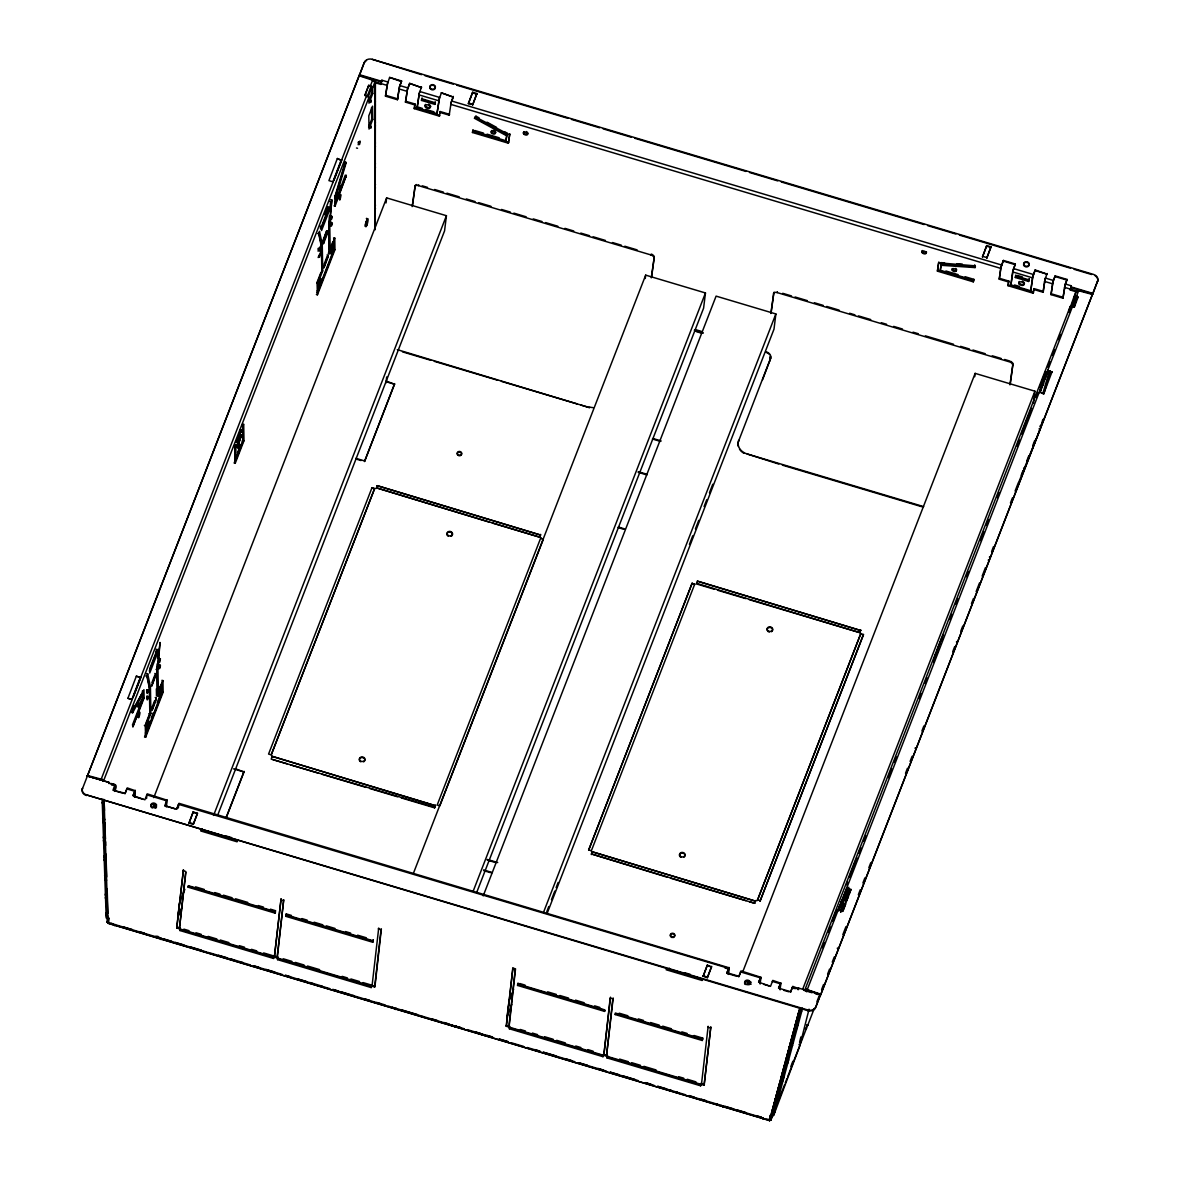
<?xml version="1.0" encoding="UTF-8"?>
<svg xmlns="http://www.w3.org/2000/svg" width="1180" height="1180" viewBox="0 0 1180 1180"><rect width="100%" height="100%" fill="white"/><g stroke="black" fill="none" stroke-linecap="round" stroke-linejoin="round"><path stroke-width="1.5" d="M422.116 1016.983L422.706 1016.437M109.342 782.974C111.215 785.939 119.623 781.278 114.593 791.396M134.549 797.356L135.243 790.29L133.016 795.615L134.933 791.352L134.402 796.574M166.336 806.973L167.103 799.878L164.758 805.704L174.994 808.772M728.355 974.429L729.107 967.467L726.747 973.294L736.999 976.362M740.716 972.231L738.71 976.863L740.996 970.919L760.894 977.276L760.141 984.046M760.894 977.276L758.622 982.173L760.525 977.91L759.994 983.235M780.128 989.858L780.806 982.793L778.579 988.132L780.496 983.869L779.965 989.076M485.216 1035.804L485.806 1035.258M716.717 1104.082L721.688 1105.336M386.671 376.936L386.022 382.822L386.656 381.228L394.548 384.238L364.517 461.572L394.622 383.603M455.672 1026.246L460.657 1027.47M770.348 1115.1L769.832 1119.864L770.865 1120.233L772.753 1115.174M161.881 680.329L162.943 680.595L158.356 692.409L157.294 692.144L157.176 663.868M157.619 658.44L158.356 649.413M148.665 724.726L145.361 733.237L146.423 733.503L162.28 692.69L161.203 692.424L161.07 684.135L162.132 684.4L157.545 696.215L157.102 669.679L160.023 642.451L157.943 667.733L158.356 692.409M329.441 215.94L328.704 224.967L329.766 225.232L330.179 249.894L329.117 249.629L328.733 226.722M329.884 210.527L330.621 201.485M330.769 199.686L331.846 199.951L328.925 227.18L329.368 253.7L328.306 253.435L332.893 241.62L333.955 241.885L334.102 250.175L318.246 290.988L317.184 290.737M329.766 225.232L331.846 199.951M114.431 790.615L114.991 785.467L111.672 785.054M105.758 880.073L107.203 922.317L108.28 922.613L108.796 917.819L108.339 923.202M135.287 790.718L127.234 787.901L124.947 793.845L126.85 789.037M146.541 798.55L146.91 795.158M164.758 805.704L176.705 809.274L178.681 804.406L178.342 807.961M166.188 806.161L166.439 801.382M176.734 928.011L183.431 869.822L176.734 928.011L179.39 928.793L185.88 872.404M179.39 928.793L185.747 871.489L183.092 870.692M273.539 958.455L274.04 956.036L273.539 958.455L179.891 930.519L180.393 928.114M188.122 887.198L188.299 885.664L275.309 911.609L275.132 913.143L188.122 887.198L188.461 886.313L275.471 912.258L275.132 913.143M201.205 831.104L201.706 828.699L201.205 831.104L237.077 841.797L237.416 840.927L201.544 830.233M274.365 957.113L281.061 898.939L274.365 957.113L277.034 957.909L277.359 957.039L283.716 899.735L277.034 957.909M277.521 959.635L278.023 957.231L277.521 959.635L371.184 987.572L371.685 985.153L363.012 982.571M372.777 942.26L373.278 939.855L372.777 942.26L285.767 916.314L286.268 913.91L291.49 915.459M285.767 916.314L286.268 913.91M371.184 987.572L371.685 985.153M372.01 986.229L378.706 928.055L378.367 928.926L381.022 929.722L374.665 987.026L372.01 986.229L372.349 985.359L375.004 986.156L374.665 987.026M375.004 986.156L381.361 928.837L381.022 929.722M512.872 968.057L506.515 1025.361L509.17 1026.158L508.831 1027.043L506.176 1026.246L512.872 968.057L515.527 968.854L509.377 1024.373M508.831 1027.043L515.188 969.739L512.533 968.942M602.98 1056.69L603.496 1054.286L602.98 1056.69L509.332 1028.768L509.834 1026.364M517.563 985.433L517.74 983.913L604.75 1009.859L604.573 1011.393L517.563 985.433L518.079 983.029M603.821 1055.362L610.178 998.059L612.833 998.855L606.476 1056.159L603.821 1055.362L610.517 997.174M606.476 1056.159L612.966 999.755M606.963 1057.885L607.479 1055.466L606.963 1057.885L700.625 1085.807L701.126 1083.402L700.625 1085.807M615.208 1014.549L615.37 1013.03L702.38 1038.975L702.218 1040.495L615.208 1014.549L615.547 1013.679L702.557 1039.624L702.218 1040.495M702.012 980.447L702.351 979.577L666.479 968.883L666.154 969.754L702.012 980.447L702.189 978.928L670.727 969.547M702.557 1039.624L702.72 1038.09L694.017 1035.494M704.106 1085.275L710.803 1027.087L704.106 1085.275L701.451 1084.479L708.148 1026.29M728.207 973.648L728.724 968.426L726.747 973.294M797.297 988.132L792.768 986.362L790.467 992.306L792.385 987.498M798.698 989.356C799.494 986.79 794.14 990.256 792.237 987.336M132.632 712.75L143.149 693.516L142.087 693.25L131.57 712.484L132.632 712.75L132.898 710.449L143.945 689.71L144.093 698L132.824 726.998L143.222 698.486L142.913 691.111M237.844 446.807L237.858 448.135L238.685 446.645M239.024 445.155L238.994 443.827M317.966 284.041L318.069 283.038M329.943 218.684L329.972 220.011L330.562 219.185M332.126 248.316L331.123 252.682M455.672 1025.995L455.362 1027.308L455.996 1025.7M772.354 1115.69L772.015 1116.575L770.009 1115.97L769.522 1121L769.891 1119.923M86.479 795.541A6.284 5.133 7 0 1 82.379 788.933L82.453 788.299A6.284 5.133 7 0 0 86.553 794.907L807.798 1010.655A6.284 5.133 7 0 0 815.66 1007.602L820.528 994.607L798.609 988.073L798.211 989.12M374.06 79.989L359.325 75.181L87.335 776.101L102.365 780.157L101.215 779.154L366.685 95.477L364.989 94.96L368.735 85.299L370.446 85.801A2.508 1.416 21.2 0 1 372.659 87.836L372.762 93.53L369.001 103.206L368.912 97.498A2.508 1.416 21.2 0 0 366.685 95.477M103.457 781.145L101.215 779.154A2.508 1.387 21.1 0 1 103.457 781.145L368.912 97.498M109.165 782.473L87.246 775.938L109.165 782.473L108.766 783.52M127.912 698.309L131.895 699.504L140.317 677.379L136.334 676.199L127.912 698.309L130.567 699.106M136.334 676.199L140.317 677.379M193.255 811.752L189.006 823.124L193.255 811.752L197.429 813.654L193.269 824.392L190.423 823.552M193.269 824.392L197.517 813.02M225.985 818.374L243.994 771.971L235.381 768.74M337.347 158.504L341.256 160.333L337.347 158.504L328.925 180.629L332.908 181.809L341.33 159.698M271.223 754.861L374.65 488.505L371.995 487.709L268.568 754.064L271.223 754.861L374.65 488.505M435.45 805.689L272.137 756.336L435.45 805.689L434.609 807.843L401.229 797.887M82.379 788.933L364.34 62.363A6.284 5.133 7 0 1 372.187 59.31L1093.521 274.409A6.284 5.133 7 0 1 1097.621 281.032L1092.754 294.026L1070.835 287.478L1071.307 285.811L1065.333 284.026L1062.959 298.186L1051.011 294.631L1053.135 281.106M375.063 82.674L380.83 84.4L381.789 80.845L381.391 81.892L359.472 75.358L364.34 62.363M366.611 96.111L364.989 94.96M364.915 95.595L368.735 85.299M372.202 59.31L421.496 74.679M381.391 81.892L381.863 80.211L387.851 81.995L385.476 96.155L397.424 99.725L399.459 86.966M386.022 202.945L386.642 197.886L446.424 215.704L444.565 230.882L217.681 815.159M371.995 487.709L374.576 489.14M488.756 521.988L376.391 487.827L539.717 537.18L492.267 523.035M540.543 535.042L377.231 485.673L540.543 535.042L539.717 537.18M435.199 88.353L435.273 87.718A2.788 2.286 7 0 0 432.013 84.665A2.788 2.286 7 0 0 430.567 88.382A2.788 2.286 7 0 0 435.273 87.718M471.233 104.489L468.386 103.648L472.649 92.261L476.897 93.53L472.649 104.917L476.897 93.53M468.386 103.648L472.649 92.261M434.609 807.843L435.523 805.055M540.706 538.021L543.272 539.452L439.845 805.807L437.19 805.011L540.706 538.021L543.272 539.452M397.276 349.649L589.631 407.661L580.811 405.035M645.268 278.51L645.681 275.132L705.463 292.965L703.605 308.128L476.72 892.404M692.144 583.171L588.628 850.175L692.144 583.171L694.71 584.601L692.055 583.82M666.921 877.109L591.446 853.951L592.272 851.798L755.598 901.166L592.272 851.798M697.38 581.135L860.692 630.504L697.38 581.135L696.466 583.923L714.033 589.174M738.341 446.468A12.906 10.546 7 0 1 738.621 441.01L738.695 440.361A12.906 10.546 7 0 0 747.132 453.961L778.83 464.079M769.478 354.472A6.284 5.133 7 0 0 766.322 352.495L766.395 351.861A6.284 5.133 7 0 1 770.496 358.469L770.422 359.118A6.284 5.133 7 0 0 770.378 355.932M483.21 895.871L716.098 296.121L775.865 313.954L774.006 329.132L547.137 913.409M707.351 965.048L703.103 976.435L707.351 965.048L711.525 966.966L707.351 977.704L704.519 976.848M707.351 977.704L711.614 966.317M749.492 901.741L754.758 903.305L591.446 853.951M860.84 633.483L757.339 900.488L860.84 633.483L863.421 634.914L759.994 901.284L863.509 634.279M798.609 988.073L798.137 989.755M1097.621 281.032L820.675 994.784L806.014 989.327L807.238 989.681L806.338 990.241M807.798 1010.655L807.887 1010.006A6.284 5.133 7 0 0 815.734 1006.968L820.528 994.607M749.167 599.647L859.851 632.657L696.539 583.289M820.675 994.784L1092.665 293.864L1077.635 289.808M847.092 888.142L838.67 910.267L847.092 888.142L850.987 889.971L847.004 888.776M986.731 245.573L982.483 256.945L986.731 245.573L990.994 246.841L986.746 258.214L990.994 246.841M974.724 376.745L975.137 373.367L1034.904 391.2L1033.459 403M1029.004 265.426L1029.078 264.792A2.788 2.286 7 0 0 1025.818 261.739A2.788 2.286 7 0 0 1024.373 265.456A2.788 2.286 7 0 0 1029.078 264.792M1042.338 393.368L1039.757 391.937L1048.106 370.461L1052.014 372.275L1048.106 370.461M1072.635 306.653L1074.331 307.154L1072.708 306.004A2.508 1.416 21.2 0 0 1070.171 306.608L804.716 990.256L805.763 990.625M1069.773 312.228L1068.726 311.859L1073.918 296.947A2.508 1.416 21.2 0 1 1076.47 296.342L1078.092 297.493L1075.098 297.109L1072.281 305.782M762.531 379.798L770.009 360.166A6.284 5.118 7.1 0 0 769.965 356.994M770.009 360.166L769.921 360.815A6.284 5.118 7.1 0 0 769.876 357.643M380.83 84.4L381.863 80.211M385.476 96.155L387.305 84.178L389.621 77.423L401.584 80.978L399.725 86.199M389.621 77.423L401.48 81.656M397.424 99.725L399.563 86.214M409.593 83.367L421.452 87.6L409.593 83.367L407.277 90.137L405.773 101.273L415.065 104.047L414.564 107.793L439.727 115.301L439.402 116.141L414.239 108.634L414.741 104.887L405.433 102.114L407.572 88.603M439.373 98.088L436.969 113.678L417.115 107.764L419.313 93.323M417.115 107.764L419.225 93.692M421.511 100.418L421.732 98.751L435.022 102.719L434.8 104.386L421.511 100.418L422.071 97.91M412.159 206.589L415.139 185.865A3.496 2.065 21.5 0 1 416.732 184.582M412.484 205.748L415.139 185.865M434.8 104.386L435.346 101.878L435.022 102.719M436.969 113.678L439.609 97.424L419.77 91.509L419.298 92.895M453.253 97.084L441.394 92.851L453.253 97.084L451.365 101.996M439.402 116.141L440.228 111.554L449.521 114.327L449.197 115.168L439.904 112.395L440.228 111.554M449.197 115.168L451.025 103.176M472.472 132.499L473.033 129.992L472.472 132.499L508.344 143.193L509.79 134.033L508.344 143.193M472.693 130.833L505.91 140.73L506.913 134.904L474.832 117.499L474.507 118.325L506.574 135.744M506.913 134.904L505.91 140.73M651.272 277.846L654.251 257.166A3.496 2.065 21.5 0 0 653.794 255.75M651.611 277.005L654.251 257.166M770.835 313.497L773.815 292.817A3.496 2.065 21.5 0 1 774.065 292.227M771.16 312.656L773.815 292.817M937.422 271.135L938.528 262.816L974.356 265.766L975.063 267.594L940.962 265.279L940.298 270.264L973.515 280.176L973.294 281.843L937.422 271.135L938.867 261.975M975.063 267.594L975.388 266.754L941.301 264.438L940.298 270.264M973.294 281.843L973.839 279.336L965.107 276.725M1034.034 288.628L1033.695 289.469L1043.002 292.242L1043.327 291.401L1034.034 288.628L1033.193 293.215L1008.03 285.707L1008.531 281.961L999.239 279.188L1000.788 267.801L1003.384 260.441L1015.346 264.01L1012.735 271.37L1010.921 284.837L1030.76 290.752L1032.869 276.681L1035.185 269.925L1047.058 274.158L1035.096 270.589M999.239 279.188L1001.068 267.211L1003.384 260.441M1008.03 285.707L1008.871 281.12L999.563 278.347M1028.591 281.459L1029.152 278.952L1028.591 281.459L1015.316 277.492L1015.862 274.984M1009.933 384.857L1012.927 364.119A3.496 2.065 21.5 0 0 1012.455 362.703M1010.272 384.016L1012.927 364.119M1030.76 290.752L1032.589 277.285L1035.185 269.925M1033.193 293.215L1033.695 289.469M1043.002 292.242L1045.038 279.468M1043.327 291.401L1044.831 280.25M1051.011 294.631L1052.914 281.843M1053.298 281.091L1055.156 275.884L1067.104 279.454L1065.127 285.029M1062.959 298.186L1064.876 285.84M1064.419 287.345L1076.367 290.87L1076.027 291.74L1077.34 292.212L1070.275 289.985L1071.307 285.811M1045.598 371.641L1039.639 387.556M1013.03 270.766L1010.921 284.837M103.442 805.601L104.386 819.245M105.168 856.105L105.743 858.421A2.508 2.065 -2 0 1 104.091 855.839L105.168 856.105L104.681 841.989M106.466 894.248L107.041 896.564A2.508 2.065 -2 0 1 105.403 893.983L106.466 894.248L105.979 880.133M107.115 913.32L107.69 915.636A2.508 2.065 -2 0 1 106.053 913.055L107.115 913.32L106.997 909.795M366.316 221.25L365.166 224.893M138.517 704.003L137.514 706.938M138.65 714.667L138.606 712.115M138.591 715.139C137.706 724.904 142.809 702.838 137.382 717.455M159.625 693.516C158.754 705.802 164.359 677.851 158.622 696.421M159.964 692.97L159.905 689.799M319.028 248.184L318.025 251.119M330.99 217.769L330.946 215.733M319.367 282.153C318.261 294.115 324.707 267.093 317.966 284.764M319.692 281.607L320.016 278.745M339.619 197.458C339.044 206.943 343.115 186.278 339.132 198.742M339.663 196.971L339.368 194.789M359.148 141.836L358.16 144.786M840.647 912.332L846.694 888.481M841.06 911.727L847.255 887.714M451.114 102.808L450.642 104.327L1000.684 268.347M799.553 1042.235L800.881 1036.955M809.067 1009.165L799.716 1046.114L773.844 1114.894A2.508 2.183 14.6 0 1 770.702 1116.118L799.627 1008.708A2.508 2.109 15.1 0 0 802.4 1008.118M137.47 704.917L137.677 704.165M146.866 692.173L146.822 689.681M146.969 698.59L146.94 696.097M158.562 693.25L158.872 692.085M317.995 249.098L318.187 248.346M318.998 255.337L318.143 257.55M339.191 187.797L339.147 185.304M330.901 224.938L331.211 222.135M358.115 142.751L358.322 141.998M770.776 1116.31L769.817 1119.85L771.115 1116.295M775.555 1098.551L771.396 1113.551A2.508 2.109 15.1 0 0 774.523 1112.401L771.72 1112.666L775.644 1098.108L776.883 1098.02M776.514 1094.996L799.45 1009.785M770.865 1120.233L800.497 1010.154M776.425 1095.202L779.228 1094.922A2.508 2.109 15.1 0 1 776.101 1096.072L779.921 1082.252M781.131 1077.724L783.933 1077.443A2.508 2.109 15.1 0 1 780.806 1078.594L785.054 1063.165M800.409 1010.655L798.845 1011.614A2.508 2.109 15.1 0 0 801.972 1010.463L788.638 1059.979A2.508 2.109 15.1 0 1 785.511 1061.13L789.759 1045.687L789.435 1046.572A2.508 2.109 15.1 0 0 792.562 1045.421L791.308 1045.362M790.556 1042.781L793.344 1042.501A2.508 2.109 15.1 0 1 790.217 1043.651L794.465 1028.208L794.14 1029.093A2.508 2.109 15.1 0 0 797.267 1027.942L796.013 1027.883M795.261 1025.302L798.049 1025.022A2.508 2.109 15.1 0 1 794.922 1026.172L799.17 1010.744M773.461 1112.032L777.384 1097.474M778.166 1094.553L782.089 1079.995M782.871 1077.089L786.794 1062.516L787.842 1062.885L773.844 1114.894L772.207 1115.159M785.851 1060.245L787.576 1059.611L791.5 1045.052M792.282 1042.132L796.205 1027.573M796.987 1024.668L800.91 1010.095M806.707 1024.638L807.562 1025.715L814.244 1008.531M807.562 1025.715L807.754 1025.007A2.508 1.416 21.2 0 1 806.663 1025.759M840.632 901.505L841.694 901.874L840.426 906.447L839.378 906.078M841.886 900.9L842.196 899.883M838.862 910.945L842.948 898.201M845.411 892.995L846.473 893.363L846.886 891.829L845.839 891.461M849.172 889.307L845.824 901.505L850.411 889.69L849.349 889.322M846.016 897.464L847.078 897.833L849.467 889.115M849.158 894.263L850.411 889.69M933.705 660.623L935.947 653.381L933.587 661.965M936.138 654.207L935.725 655.726L937.82 650.519M938.041 651.522L936.979 651.154L937.407 649.62M942.628 639.25L941.566 638.882L936.979 651.154M941.611 640.268L943.027 635.12M915.356 747.913L915.37 747.84A2.508 1.416 21.2 0 1 915.149 748.268M956.67 641.522L956.641 641.581A2.508 1.416 21.2 0 1 956.434 641.95M989.607 556.665L989.592 556.724A2.508 1.416 21.2 0 1 989.386 557.093M1027.824 418.163L1028.517 415.625L1021.644 433.34M1042.486 383.028L1043.533 383.397L1043.12 384.916L1042.058 384.547M1068.726 311.859L1070.171 306.608M450.893 103.103L453.341 96.421M1012.897 270.692L1015.346 264.01M1044.698 280.176L1047.147 273.495M1070.968 287.212L1070.275 289.985M1072.413 304.706L1076.308 290.811A2.508 1.46 21.4 0 1 1078.859 290.177L1076.47 296.342M1042.825 419.461L1040.082 429.269L1022.175 473.741M1074.361 306.594L1077.325 295.974M1042.796 393.633L1049.463 370.712M1043.843 394.002L1050.51 371.081M334.029 205.822L335.105 206.087L334.751 197.045L345.017 162.781L346.079 163.047L335.828 197.311L335.902 202.281L334.84 202.016M334.958 197.798L345.769 162.221L344.707 161.97M1027.987 418.812L1030.583 410.242M1029.226 415.316L1030.774 410.227M832.151 921.344L837.018 909.396M846.547 900.65L848.007 896.431M848.42 896.033L847.756 898.069M144.358 725.435L145.42 725.7L150.008 713.885L149.595 689.209L146.881 676.273L147.692 673.795L146.615 673.529M317.243 283.185L321.83 271.37L321.417 246.709L318.703 233.773L319.514 231.295L322.258 244.363L322.701 270.884L318.113 282.699L318.246 290.988M846.709 897.7L847.078 896.594M1069.714 310.001L1069.611 310.65M147.662 690.448C145.14 698.427 150.996 687.807 146.6 690.182M158.74 661.685L159.123 658.248L158.695 659.03L160.436 658.706L159.374 662.747L159.757 659.296M147.766 696.864C145.258 704.844 151.114 694.238 146.703 696.613M159.861 665.726C157.81 673.559 162.589 663.116 159.035 664.96M339.988 186.071C337.465 194.051 343.321 183.431 338.925 185.806M369.886 102.041L370.004 100.064M331.58 216.796C329.058 224.775 334.913 214.155 330.518 216.53M370.918 100.654C369.355 105.728 373.264 98.633 369.856 100.389M331.683 223.212C329.176 231.192 335.031 220.586 330.621 222.961M369.901 127.927C371.036 121.54 371.022 131.835 370.948 126.526M332.111 248.788C328.453 263.111 336.064 244.054 332.111 248.788L331.049 248.538M841.075 904.352L840.647 906.137L841.709 906.506C844.408 899.116 840.602 908.202 841.709 906.506M399.592 86.553L401.584 80.978M419.564 92.512L421.54 86.936M1045.156 279.07L1045.362 278.067L1053.371 280.457L1053.165 281.459M1036.011 397.513L1037.825 392.527M1041.91 381.745L1044.979 373.322M1039.89 390.521L1046.645 372.01M846.34 884.852L847.255 882.404L848.302 882.773M1018.163 442.353L1019.077 439.904M841.915 901.033L842.52 899.558M843.331 900.591C845.396 892.537 843.258 904.146 842.269 900.222M846.562 897.095L846.96 896.062M773.431 1112.814L778.608 1099.052M790.895 1066.381L792.842 1061.233M367.054 96.819L370.948 86.612M368.131 97.084L372.025 86.877M106.79 917.214L106.451 918.099L107.793 918.423L104.12 800.32L103.221 799.598M104.769 819.392L104.43 820.277A2.508 2.065 -2 0 1 102.793 817.696L103.855 817.961M105.418 838.464L105.079 839.349A2.508 2.065 -2 0 1 103.442 836.767L105.418 838.464L104.873 822.578M106.185 860.721L105.846 861.592A2.508 2.065 -2 0 1 104.209 859.025M161.424 938.262L161.114 939.575L161.675 938.602M179.891 930.519L180.216 929.648L273.878 957.57M201.279 950.136L201.013 951.449L201.529 950.475M207.916 952.113L207.931 953.027M275.309 911.609L275.633 910.739L270.412 909.175M392.571 1007.174L392.453 1008.31M395.89 1008.163L395.58 1009.49L396.141 1008.487M482.237 1033.916L481.971 1035.244L482.487 1034.255M506.176 1026.246L506.515 1025.361M509.332 1028.768L509.672 1027.883L603.319 1055.82M604.573 1011.393L604.912 1010.508L517.902 984.563M612.833 998.855L613.172 997.97M668.972 969.016L669.311 968.146M676.848 1091.943L676.538 1093.27L677.099 1092.267M702.38 1038.975L702.72 1038.09M701.451 1084.479L701.79 1083.594L704.445 1084.39M716.702 1103.831L716.762 1104.642M723.34 1105.808L723.03 1107.135L723.591 1106.162M763.194 1117.696L762.929 1119.024L763.445 1118.05M775.644 1098.108L775.304 1098.993A2.508 2.109 15.1 0 0 778.431 1097.842M769.832 1119.702L769.508 1120.572L107.955 923.306L108.295 922.421L113.265 923.911M115.183 924.737L114.622 925.71L115.065 924.53M155.023 936.61C153.09 938.248 156.616 934.059 159.757 937.775M370.446 85.801L372.836 79.635A2.508 1.46 21.4 0 1 375.048 81.686L375.196 229.761L375.402 81.877L374.06 81.553L386.922 85.314M133.148 697.336L141.157 676.715M333.925 180.275L341.935 159.669M372.659 87.836L375.048 81.686M236.797 440.7L239.761 433.031M368.558 101.333C369.62 97.793 375.948 86.907 368.662 85.934M324.825 214.819L327.952 206.766L328.025 210.91L321.152 228.64M242.623 423.93L242.903 440.509L234.156 463.062L235.218 463.327L234.938 446.748L235.779 444.595L236.03 459.522L234.953 459.256L234.731 445.996M237.254 442.485L241.399 430.095L237.254 442.485L236.192 442.235M157.206 649.531L149.698 668.868L149.757 673.013L157.265 653.676L157.206 649.531L156.129 649.28M321.521 226.368L329.028 207.031L329.087 211.176L321.58 230.513L321.521 226.368L320.459 226.103L320.503 228.861M149.329 671.14L156.203 653.425L156.158 650.652M236.87 445.671L240.425 434.8L241.487 435.066L237.342 447.471L236.28 447.205M237.342 447.471L241.487 435.066M139.55 704.947L141.512 699.902M237.534 452.619L239.466 447.633M132.425 725.036L143.031 697.734L144.093 698M334.692 204.125L345.268 175.171L346.33 175.436L335.105 206.087M236.03 459.522L243.109 441.261L242.859 426.334L243.7 424.18L243.98 440.774L235.218 463.327M335.902 202.281L346.33 175.436M326.624 230.956L322.45 241.708L323.526 241.959L323.541 243.626L322.479 243.36L326.624 230.956L327.686 231.221L327.716 232.888L323.541 243.626M151.851 682.792L154.831 675.122L155.893 675.388L151.719 686.126L155.863 673.736L154.801 673.47M323.526 241.959L327.686 231.221M368.588 127.204L371.715 119.151L371.523 107.542M372.777 119.416L369.03 129.077L368.809 115.817L372.556 106.156L372.777 119.416L371.715 119.151M114.74 785.305L112.985 790.275L125.006 793.226M157.294 692.144L159.256 687.07M145.878 723.251L149.816 713.133L149.359 686.598L146.969 675.167M151.66 708.369L154.639 700.699M160.421 685.816L156.483 695.949L156.365 688.869M316.373 294.543L317.45 294.794L317.051 282.433L320.975 272.315M324.072 264.335L327.052 256.665L328.114 256.93L323.954 267.668L322.892 267.403M156.276 697.778L152.132 710.168L156.291 699.43L156.276 697.778L155.2 697.513M323.954 267.668L328.099 255.264L327.022 254.998M330.179 249.894L334.766 238.08L333.704 237.814L333.896 249.423L317.022 292.861M146.423 733.503L146.291 725.213L150.878 713.399L150.435 686.863L147.692 673.795M329.368 253.7L333.955 241.885M151.305 717.927L153.282 712.823M157.25 702.631L159.226 697.528M161.911 681.981L162.073 691.937L144.55 737.043L145.627 737.308L163.135 692.188L162.943 680.595M317.45 294.794L334.958 249.688L334.766 238.08M407.734 88.589L409.504 84.046M167.088 800.202L147.19 793.845L144.904 799.789L133.016 795.615M153.769 797.636L386.642 197.886M439.535 98.073L441.394 92.851M176.779 808.669L178.991 803.329L729.093 967.792M184.847 889.351L179.508 903.098L177.649 918.276L182.325 906.24M213.551 815.454L446.424 215.704M386.007 382.364L386.656 381.228M226.059 817.725L244.068 771.337M272.137 756.336L271.223 759.124L434.697 807.209M376.317 488.461L377.231 485.673M539.791 536.546L540.617 534.393M413.472 873.156L645.681 275.132M473.254 890.988L705.463 292.965M513.625 989.312L508.964 1001.333L507.09 1016.511L511.766 1004.49M543.655 911.978L775.865 313.954M546.783 911.698L548.788 906.535M551.458 899.662L554.792 891.077M556.134 887.64L558.125 882.478M689.415 544.378L692.749 535.779M695.418 528.905L698.767 520.321M704.091 506.574L706.761 499.7M709.431 492.827L712.779 484.228M738.621 441.01L770.496 358.469M694.799 583.967L591.283 850.972L588.717 849.541M591.372 854.586L592.198 852.432M754.758 903.305L755.672 900.532M859.851 632.657L860.766 629.869M742.913 971.406L975.137 373.367M780.865 983.22L772.797 980.403L770.511 986.347L758.622 982.173M1053.371 280.457L1055.156 275.884M1065.333 284.026L1067.104 279.454M802.695 989.224L1034.904 391.2M1073.918 296.947L1076.308 290.811M937.997 648.086L941.566 638.882M849.187 877.463L856.075 859.748M822.431 947.688L824.437 942.54M828.434 932.23L830.44 927.082M833.11 920.208L835.115 915.046M859.114 853.214L861.12 848.066M863.79 841.192L865.796 836.045M888.466 777.635L891.8 769.05M894.47 762.177L896.476 757.029M919.146 698.619L921.152 693.471M925.15 683.161L927.156 678.013M949.826 619.603L951.832 614.456M955.83 604.145L957.836 598.998M966.509 576.666L968.5 571.518M980.506 540.587L983.84 532.003M986.51 525.13L988.515 519.982M997.188 497.65L999.18 492.502M1017.19 446.114L1019.196 440.966M1021.865 434.093L1023.871 428.945M1025.597 424.269L1027.47 419.431M1027.869 418.635L1029.875 413.487M1047.87 367.098L1049.876 361.95M1052.545 355.077L1054.551 349.929M1058.549 339.619L1060.554 334.471M1072.708 306.004L807.238 989.681A2.508 1.387 21 0 0 804.716 990.256M838.508 909.588L847.181 887.257M1039.285 392.542L1047.958 370.21M1039.683 392.571L1048.032 371.095M1040.273 391.79L1043.533 383.397M846.473 893.363L848.848 887.227M1074.331 307.154L1078.166 296.844M845.426 899.455L847.388 894.396M842.004 910.871L844.983 903.202L842.181 910.871M847.078 897.833L850.352 889.396M851.075 889.337L842.653 911.447L838.744 909.618M1052.088 371.641L1043.666 393.766L1039.757 391.937M843.036 910.931L845.677 904.116M773.402 1113.477L775.378 1108.389M778.018 1101.604L784.597 1084.641M785.246 1083.004L786.957 1078.579M787.547 1077.045L807.754 1025.007M842.815 934.722L845.942 926.669M858.347 894.706L860.323 889.617M862.89 883.009L864.866 877.92M868.819 867.742L870.796 862.654M905.503 773.284L907.479 768.195M910.105 761.41L912.081 756.321M921.89 731.054L923.866 725.966M952.717 651.685L954.694 646.596M991.584 551.606L993.545 546.532M1010.463 502.96L1012.44 497.872M1015.08 491.087L1018.37 482.62M1020.995 475.835L1022.971 470.746M1026.865 460.731L1028.842 455.642M1032.78 445.479L1034.757 440.391M816.914 1001.658L818.92 996.495M821.575 989.622L823.581 984.474M827.593 974.164L829.584 969.001M832.254 962.128L834.26 956.965M960.786 631.108L962.792 625.946M971.465 603.614L973.471 598.452M976.14 591.578L979.474 582.994M982.144 576.12L985.477 567.521M1071.617 306.859L1075.6 296.681M1073.328 305.546L1076.647 297.05M375.402 84.429L374.635 85.211M375.417 101.672L374.65 102.468M375.417 105.123L374.65 105.92M375.432 122.381L374.665 123.163M375.432 125.832L374.665 126.614M375.447 143.075L374.68 143.872M375.447 146.527L374.694 147.323M375.461 163.784L374.709 164.581M375.476 167.236L374.709 168.017M405.433 102.114L405.773 101.273M375.491 184.493L374.724 185.275M375.491 187.945L374.724 188.726M414.741 104.887L415.065 104.047M375.506 205.187L374.739 205.984M414.239 108.634L414.564 107.793M375.506 208.639L374.739 209.435M375.52 225.896L374.753 226.678M430.257 107.351L430.582 106.51M414.814 186.691A3.496 2.065 21.5 0 1 418.413 185.614L418.738 184.773M474.507 118.325L475.953 116.201L479.124 117.912M495.305 133.237L495.644 132.411M523.389 132.957L523.714 132.116M653.927 258.007A3.496 2.065 21.5 0 0 650.888 254.924L651.213 254.098A3.496 2.065 21.5 0 1 653.115 255.072M773.49 293.658A3.496 2.065 21.5 0 1 777.089 292.566L777.413 291.726M921.904 251.797L922.244 250.971M940.726 263.465L941.05 262.639L944.59 262.875M940.962 265.279L941.301 264.438M956.272 270.707L956.596 269.866M974.356 265.766L974.695 264.925L975.388 266.754M973.515 280.176L973.839 279.336M1008.531 281.961L1008.871 281.12M1015.316 277.492L1015.641 276.651L1028.931 280.619M1024.048 284.424L1024.388 283.584M1018.724 482.281L1020.803 477.163M858.76 852.742L859.468 851.031M452.589 1025.346L452.088 1026.32L452.353 1025.258M832.859 919.692L834.983 914.736M838.065 909.765L841.561 901.609M838.154 910.149L841.694 901.874M158.607 668.618L159.477 664.871M146.851 727.116L148.193 721.26M132.691 708.605L134.417 705.448M805.335 1028.06L806.53 1028.163A2.508 1.416 21.2 0 1 805.335 1028.99M770.009 1119.156L768.593 1119.495M474.832 117.499L475.953 116.201M1077.502 290.944L1078.785 290.811M956.98 263.715L962.29 264.084M374.591 82.659L375.402 81.833A2.508 2.006 -0.7 0 0 374.547 81.789M371.7 93.279L372.762 93.53M356.478 147.987L357.54 148.252M345.298 176.823L346.36 177.089M339.073 195.423L340.15 195.688M334.574 195.762L335.651 196.028M334.751 197.045L335.828 197.311M329.957 201.367L331.019 201.632M328.025 210.91L329.087 211.176M326.654 232.622L327.716 232.888M317.641 233.507L318.703 233.773M318.792 232.667L321.181 244.098L322.258 244.363M333.896 249.423L334.958 249.688M321.417 246.709L320.355 246.443L320.473 253.494M333.04 249.924L334.102 250.175M322.863 265.751L323.925 266.002M321.639 270.618L322.701 270.884M318.954 279.675L320.016 279.94M317.051 282.433L318.113 282.699M241.428 431.747L240.366 431.497L240.337 429.83M240.455 436.467L241.517 436.733M242.903 440.509L243.98 440.774M242.048 440.996L243.109 441.261M236.162 440.568L237.224 440.833M236.251 445.553L237.313 445.804M233.876 446.483L234.938 446.748M156.203 653.425L157.265 653.676M156.881 667.467L157.943 667.733M156.04 669.414L157.102 669.679M145.819 676.022L146.881 676.273M149.359 686.598L150.435 686.863M162.073 691.937L163.135 692.188M142.205 691.215L143.267 691.48M142.161 698.221L143.222 698.486M149.816 713.133L150.878 713.399M148.946 713.62L150.008 713.885M146.291 725.213L145.228 724.948L145.627 737.308M107.704 917.376L107.793 918.423A2.508 2.124 -3.6 0 1 106.141 915.783L102.247 801.81L103.309 802.076M104.622 840.219L103.56 839.954A2.508 2.065 -2 0 0 105.197 842.52L105.536 841.65L105.64 845.44M105.92 878.363L104.858 878.097A2.508 2.065 -2 0 0 106.495 880.663L106.436 879.631M106.141 915.783L107.218 916.049M1077.561 290.442L1092.591 294.499M87.409 775.452L102.439 779.508M425.021 75.727L453.238 84.149M456.763 85.196L567.875 118.325M571.4 119.386L599.632 127.794M603.157 128.856L631.374 137.264M634.899 138.311L746.011 171.454M749.536 172.501L777.753 180.909M781.278 181.971L924.132 224.569M927.657 225.616L955.874 234.038M959.399 235.085L1070.511 268.214M1074.036 269.276L1091.677 274.527M472.561 92.895L476.809 94.164M986.657 246.207L990.905 247.476M1003.295 261.105L1015.257 264.674M1055.068 276.548L1067.015 280.117M468.475 102.999L472.723 104.268M982.571 256.311L986.819 257.579M399.799 85.565L407.808 87.939M451.571 100.993L1001.613 265.013M1013.561 268.583L1033.415 274.498M359.546 74.709L381.465 81.258M1070.909 286.843L1092.828 293.377M398.884 88.883L406.894 91.273M418.841 94.843L438.695 100.757M1012.647 271.916L1032.485 277.831M1044.447 281.386L1052.457 283.775M1017.529 275.486L1022.5 276.976M1015.538 275.825L1028.812 279.793M421.835 99.577L435.125 103.545M385.801 95.329L397.763 98.884M1051.336 293.791L1063.298 297.36M417.454 106.923L422.411 108.398M425.715 109.386L433.989 111.849M1014.549 284.985L1019.52 286.46M509.45 134.859L475.628 117.041M1008.369 284.867L1033.533 292.375M474.773 130.508L483.52 133.119M487.016 134.166L499.243 137.809M945.873 270.987L958.116 274.645M472.811 131.659L508.669 142.352M937.746 270.308L973.618 281.002M422.263 185.821L427.544 187.399M434.594 189.493L443.4 192.119M446.925 193.166L459.256 196.854M466.292 198.948L475.098 201.573M478.623 202.621L490.954 206.308M501.515 209.45L510.321 212.076M513.846 213.123L526.177 216.81M533.212 218.905L542.018 221.53M545.544 222.578L557.875 226.265M564.925 228.359L573.731 230.985M580.767 233.08L589.572 235.705M593.098 236.767L605.428 240.44M612.464 242.534L621.27 245.16M624.795 246.222L637.126 249.894M782.694 293.304L791.5 295.929M795.025 296.977L807.356 300.649M814.392 302.759L823.198 305.384M826.723 306.431L839.054 310.104M849.615 313.261L854.91 314.839M858.421 315.886L870.752 319.559M881.327 322.715L886.608 324.294M893.644 326.388L902.449 329.014M913.025 332.17L918.306 333.733M925.356 335.843L953.529 344.25M960.579 346.345L969.385 348.97M972.895 350.018L985.226 353.69M992.277 355.8L1001.083 358.425M1004.608 359.472L1009.888 361.05M418.413 185.614L650.888 254.924M777.089 292.566L1009.549 361.891A3.496 2.065 21.5 0 1 1012.602 364.959M696.348 329.869L701.318 331.344M694.356 330.208L702.646 332.686M694.563 330.43L703.324 333.055M696.244 331.595L701.495 333.158M747.132 453.961L923.66 506.618M402.498 351.861L430.744 360.284M434.284 361.331L497.827 380.285M501.367 381.347L577.271 403.973M782.355 465.141L921.816 506.722M652.997 438.503L661.11 440.922M652.422 439.004L660.534 441.423M386.583 381.863L394.548 384.238M638.277 471.69L646.994 474.286M638.203 472.339L646.92 474.935M618.291 527.003L625.267 529.082M618.217 527.637L623.453 529.201M355.903 458.342L364.605 460.938M355.829 458.976L361.036 460.539M717.543 590.221L745.657 598.599M860.766 634.117L863.421 634.914M757.413 899.853L760.082 900.635M272.978 759.64L287.035 763.829M290.546 764.876L318.659 773.269M322.17 774.316L366.095 787.414M369.606 788.461L397.719 796.839M670.432 878.171L745.981 900.694M233.552 768.859L243.994 771.971M487.266 859.438L497.724 862.551M487.178 860.073L495.91 862.669M483.638 869.955L492.355 872.551M483.564 870.589L490.526 872.669M101.141 779.788L102.365 780.157M805.94 989.961L807.164 990.33M110.846 783.432L115.33 784.759M803.595 990.227L812.032 992.734M815.395 993.737L820.454 995.242M126.703 788.874L134.712 791.249M146.674 794.819L166.513 800.733M178.475 804.303L728.517 968.323M740.465 971.892L760.318 977.807M772.266 981.377L780.275 983.766M724.904 967.91L728.429 968.972M193.181 812.386L197.429 813.654M707.277 965.697L711.525 966.966M726.821 972.689L738.769 976.258M778.579 988.132L790.541 991.687M114.696 790.777L123.236 793.329M134.653 796.736L143.193 799.288M763.681 984.312L768.8 985.846M783.638 990.271L788.771 991.79M189.095 822.49L193.343 823.758M703.192 975.801L707.44 977.055M226.177 836L231.428 837.564M685.049 972.836L690.285 974.4M86.553 794.907L807.887 1010.006M201.382 829.584L234.584 839.481M280.722 899.809L283.392 900.606M707.808 1027.175L710.463 1027.972M195.585 886.859L204.288 889.455M214.731 892.567L219.952 894.13M223.433 895.163L232.136 897.759M235.617 898.806L247.8 902.435M258.243 905.547L263.465 907.11M301.933 918.571L307.154 920.135M314.116 922.214L322.804 924.81M326.285 925.843L334.987 928.439M345.43 931.551L350.652 933.1M357.614 935.18L366.316 937.775M519.82 983.545L525.041 985.108M547.653 991.849L556.355 994.445M559.836 995.492L568.539 998.073M575.501 1000.153L584.203 1002.749M594.646 1005.862L599.868 1007.425M619.19 1013.192L627.893 1015.774M638.336 1018.9L643.557 1020.449M650.519 1022.529L659.222 1025.125M662.703 1026.158L671.405 1028.754M681.834 1031.866L687.055 1033.429M285.929 914.78L372.939 940.726M286.091 915.429L373.101 941.375M177.074 927.126L179.729 927.923M183.859 929.147L189.066 930.696M195.998 932.775L201.205 934.324M208.137 936.389L216.81 938.97M220.277 940.018L228.95 942.599M239.363 945.696L244.555 947.245M251.502 949.325L256.694 950.874M263.642 952.938L272.315 955.52M274.704 956.242L277.359 957.039M283.23 958.779L291.903 961.375M295.369 962.408L304.042 964.989M307.508 966.022L319.647 969.65M342.2 976.362L347.407 977.925M350.873 978.958L359.546 981.539M520.247 1029.462L525.439 1031.01M532.387 1033.075L537.578 1034.639M544.526 1036.704L553.199 1039.285M556.665 1040.318L565.338 1042.913M575.737 1046.011L580.944 1047.56M587.876 1049.625L593.083 1051.188M604.16 1054.477L606.815 1055.274M619.618 1059.094L628.291 1061.676M631.757 1062.708L640.43 1065.304M643.897 1066.337L656.036 1069.95M678.589 1076.676L683.78 1078.225M687.247 1079.258L695.92 1081.854M180.053 928.999L273.701 956.921M277.698 958.116L371.346 986.038M509.495 1027.234L603.157 1055.171M607.139 1056.351L700.787 1084.273M277.861 958.765L371.508 986.687M607.302 1057L700.964 1084.921M106.451 918.099L108.457 918.689M123.59 926.964L132.263 929.545M139.196 931.61L144.388 933.159M163.165 938.764L171.823 941.345M175.289 942.378L183.947 944.959M190.88 947.024L199.553 949.62M218.477 955.254L227.268 957.88M230.779 958.927L243.095 962.6M253.641 965.742L258.921 967.32M265.957 969.414L274.748 972.04M285.294 975.182L290.575 976.76M297.611 978.854L306.402 981.48M309.912 982.527L322.229 986.2M332.775 989.342L338.055 990.92M341.566 991.967L353.882 995.64M364.428 998.782L369.709 1000.36M376.745 1002.454L385.536 1005.08M400.875 1009.652L417.484 1014.608M432.426 1019.063L437.397 1020.538M444.049 1022.529L449.034 1024.004M475.599 1031.94L480.57 1033.415M487.311 1035.435L492.591 1036.999M499.627 1039.093L508.418 1041.719M534.806 1049.581L540.071 1051.159M543.597 1052.206L555.898 1055.879M566.459 1059.021L571.725 1060.599M578.76 1062.693L587.552 1065.319M598.113 1068.461L603.378 1070.039M610.414 1072.133L619.205 1074.759M622.73 1075.806L635.032 1079.479M645.593 1082.62L650.859 1084.199M657.894 1086.293L666.685 1088.919M688.973 1095.571L694.179 1097.12M701.112 1099.185L706.304 1100.734M725.081 1106.324L733.739 1108.92M737.205 1109.952L745.863 1112.534M756.262 1115.631L761.469 1117.18M111.245 923.468L155.303 936.61M158.828 937.658L206.5 951.965M209.937 952.894L234.614 960.255M241.664 962.364L250.47 964.989M253.995 966.037L282.197 974.444M285.722 975.491L313.924 983.913M320.96 986.008L329.781 988.634M333.306 989.681L349.162 994.415M352.687 995.463L380.889 1003.87M387.94 1005.98L464.227 1028.783M467.236 1029.624L491.913 1036.984M498.963 1039.093L507.769 1041.719M511.294 1042.766L523.64 1046.439M527.165 1047.501L539.496 1051.174M543.021 1052.221L574.734 1061.69M578.259 1062.737L606.461 1071.145M609.986 1072.192L638.188 1080.6M645.239 1082.709L654.045 1085.335M657.57 1086.382L685.772 1094.848M689.238 1095.881L717.484 1104.259M723.606 1106.132L761.72 1117.504M766.764 1119.038L770.083 1120.027M359.251 75.815L373.986 80.638M806.014 989.327L820.749 994.135M806.191 990.507L807.238 990.875A2.508 2.08 15.3 0 1 806.515 991.761M787.576 1059.611L788.638 1059.979L787.842 1062.885A2.508 2.109 15.1 0 1 784.73 1064.035M770.702 1116.118L772.015 1116.575M1072.487 302.198L1073.535 302.567M1031.291 408.531L1032.352 408.9M856.695 858.125L857.757 858.494M844.792 893.924L845.854 894.293M843.907 896.254L844.969 896.623M839.791 905.458L840.853 905.827M832.829 919.176L833.877 919.544M837.594 948.381L837.269 948.263A2.508 1.416 21.2 0 0 837.505 948.101M801.308 1038.548L802.356 1038.916A2.508 1.416 21.2 0 1 801.721 1039.595M799.008 1044.447L800.069 1044.816A2.508 1.416 21.2 0 1 799.435 1045.51M1039.787 426.157L1040.834 426.526A2.508 2.021 15.6 0 0 1040.834 425.257M1039.02 428.9L1040.082 429.269A2.508 1.947 16 0 0 1040.185 428.753M372.762 80.27L373.809 80.963M487.03 122.204L496.529 127.366M504.435 131.659L507.606 133.37M109.106 922.79L108.25 921.816L108.265 922.583L108.073 917.067M103.53 803.093L103.884 804.377A2.508 2.065 -2 0 1 102.247 801.81M106.79 898.452L107.144 899.735A2.508 2.065 -2 0 1 105.507 897.169M345.769 162.221L346.079 163.047M104.076 799.509L104.445 810.527M105.949 854.01L106.702 876.666M107.129 888.614L107.955 913.394M103.973 821.147L104.445 835.278M105.271 859.291L105.64 869.881M106.628 899.19L106.82 904.5M103.014 799.244L105.64 876.401M328.099 255.264L328.114 256.93M321.181 244.098L321.373 254.703M162.132 684.4L162.28 692.69M155.863 673.736L155.893 675.388M107.203 922.317L107.188 921.551A2.508 1.416 21.2 0 0 109.416 923.586L768.519 1120.13A2.508 1.416 21.2 0 0 771.056 1119.525M156.571 806.928A2.788 1.505 20.9 0 1 154.138 805.66A2.788 1.505 20.9 0 1 153.843 804.023M156.232 807.813A2.788 1.505 20.9 0 1 153.282 805.38A2.788 1.505 20.9 0 1 156.571 804.804M103.781 801.205A2.508 2.065 -2 0 1 102.026 799.273M104.548 823.448A2.508 2.065 -2 0 1 102.896 820.882M783.137 1080.364A2.508 2.109 15.1 0 1 780.024 1081.514M749.108 984.607A2.788 1.505 20.9 0 1 747.309 981.967A2.788 1.505 20.9 0 1 751.218 982.306M152.294 807.946A2.788 2.286 7 0 1 151.365 804.495A2.788 2.286 7 0 1 155.627 804.509A2.788 2.286 7 0 1 155.082 807.961M745.332 984.504A2.788 2.286 7 0 1 745.376 981.377A2.788 2.286 7 0 1 749.197 981.391A2.788 2.286 7 0 1 749.595 984.518M751.262 984.076A2.788 1.505 20.9 0 1 748.238 983.014A2.788 1.505 20.9 0 1 747.633 981.096M430.494 105.89A2.788 1.652 21.5 0 1 427.706 107.38A2.788 1.652 21.5 0 1 425.508 104.401M428.606 104.224A2.788 1.652 21.5 0 1 430.11 105.256M1022.411 281.297A2.788 1.652 21.5 0 1 1024.255 283.952A2.788 1.652 21.5 0 1 1020.759 284.159A2.788 1.652 21.5 0 1 1019.313 281.474M364.266 62.997A6.284 5.133 7 0 1 366.508 60.505M1095.202 275.84A6.284 5.133 7 0 1 1097.548 281.666M1010.891 361.464A3.496 2.065 21.5 0 1 1011.791 362.024M1023.68 263.833A2.788 2.286 7 0 1 1027.323 262.535A2.788 2.286 7 0 1 1028.886 265.662A2.788 2.286 7 0 1 1025.066 266.606M1024.299 266.09A2.788 2.286 7 0 1 1023.562 264.615M429.756 87.556A2.788 2.286 7 0 1 433.385 85.417A2.788 2.286 7 0 1 434.756 89.031M434.048 89.547A2.788 2.286 7 0 1 431.261 89.533M430.494 89.016A2.788 2.286 7 0 1 429.977 88.338M1076.367 290.899A2.508 2.065 15.4 0 1 1076.971 291.195M956.405 270.279A2.227 1.313 21.5 0 1 953.927 270.427A2.227 1.313 21.5 0 1 952.349 268.598M955.682 268.391A2.227 1.313 21.5 0 1 956.523 269.365M493.314 130.346A2.227 1.313 21.5 0 1 495.6 132.558A2.227 1.313 21.5 0 1 492.502 132.735A2.227 1.313 21.5 0 1 492.001 130.434M926.418 251.738A2.227 1.313 21.5 0 1 924.191 252.933A2.227 1.313 21.5 0 1 922.436 250.544M527.903 132.898A2.227 1.313 21.5 0 1 525.661 134.092A2.227 1.313 21.5 0 1 523.905 131.703M526.383 131.555A2.227 1.313 21.5 0 1 527.062 131.924M366.346 218.625A4.189 0.782 -76.2 0 1 366.832 220.984A4.189 0.782 -76.2 0 1 365.092 226.25M593.024 407.631A12.906 10.546 7 0 1 589.705 407.026M744.005 453.312A12.906 10.546 7 0 1 739.491 449.108M1023.989 467.944A2.508 1.416 21.2 0 1 1023.591 468.209M772.723 1115.233A2.508 1.416 21.2 0 1 770.894 1115.985M674.282 936.89A2.227 1.829 7 0 1 672.998 937.51M672.231 937.51A2.227 1.829 7 0 1 670.874 936.876M670.461 936.33A2.227 1.829 7 0 1 672.423 933.882A2.227 1.829 7 0 1 674.635 936.345M457.751 455.082A2.227 1.829 7 0 1 457.796 452.574A2.227 1.829 7 0 1 460.849 452.589A2.227 1.829 7 0 1 461.159 455.097M460.598 455.51A2.227 1.829 7 0 1 458.371 455.495M988.338 559.954A2.508 1.416 21.2 0 1 988.235 560.175M360.815 761.823A2.788 2.286 7 0 1 359.885 758.371A2.788 2.286 7 0 1 364.148 758.386A2.788 2.286 7 0 1 363.588 761.838M448.385 536.28A2.788 2.286 7 0 1 447.456 532.829A2.788 2.286 7 0 1 451.719 532.844A2.788 2.286 7 0 1 451.173 536.295M680.949 857.3A2.788 2.286 7 0 1 680.034 853.848A2.788 2.286 7 0 1 684.282 853.863A2.788 2.286 7 0 1 683.736 857.314M767.251 630.548A2.788 2.286 7 0 1 768.608 627.672A2.788 2.286 7 0 1 772.251 628.748A2.788 2.286 7 0 1 771.322 631.757M769.463 632.023A2.788 2.286 7 0 1 767.767 631.241M669.871 1090.866L670.535 1089.686L669.871 1090.866M138.399 705.906C139.063 709.859 140.302 698.118 138.399 705.906M147.308 725.803C147.736 734.093 151.247 711.82 147.308 725.803M238.906 447.073C239.57 451.011 240.823 439.27 238.906 447.073M318.925 250.086C319.574 254.039 320.827 242.298 318.925 250.086M319.028 256.517C319.677 260.47 320.931 248.715 319.028 256.517M359.045 143.754C359.694 147.692 360.947 135.951 359.045 143.754M105.817 875.177L106.392 877.492A2.508 2.065 -2 0 1 104.755 874.911L105.817 875.177M151.601 806.796A2.788 2.286 7 0 0 156.321 806.117A2.788 2.286 7 0 0 153.046 803.079A2.788 2.286 7 0 0 151.601 806.796M745.406 983.869A2.788 2.286 7 0 0 750.111 983.191A2.788 2.286 7 0 0 746.851 980.152A2.788 2.286 7 0 0 745.406 983.869M425.42 107.026A2.788 1.652 21.5 0 0 430.022 107.867A2.788 1.652 21.5 0 0 427.352 104.784A2.788 1.652 21.5 0 0 425.42 107.026M922.288 252.8A2.227 1.313 21.5 0 0 925.976 253.494A2.227 1.313 21.5 0 0 923.837 251.016A2.227 1.313 21.5 0 0 922.288 252.8M491.441 132.986A2.227 1.313 21.5 0 0 495.113 133.665A2.227 1.313 21.5 0 0 492.989 131.186A2.227 1.313 21.5 0 0 491.441 132.986M523.773 133.959A2.227 1.313 21.5 0 0 527.445 134.653A2.227 1.313 21.5 0 0 525.321 132.175A2.227 1.313 21.5 0 0 523.773 133.959M952.393 270.441A2.227 1.313 21.5 0 0 956.08 271.12A2.227 1.313 21.5 0 0 953.942 268.642A2.227 1.313 21.5 0 0 952.393 270.441M1019.21 284.1A2.788 1.652 21.5 0 0 1023.812 284.941A2.788 1.652 21.5 0 0 1021.157 281.858A2.788 1.652 21.5 0 0 1019.21 284.1M670.948 936.242A2.227 1.829 7 0 0 674.724 935.711A2.227 1.829 7 0 0 672.113 933.262A2.227 1.829 7 0 0 670.948 936.242M457.84 454.448A2.227 1.829 7 0 0 461.601 453.902A2.227 1.829 7 0 0 458.991 451.468A2.227 1.829 7 0 0 457.84 454.448M360.121 760.672A2.788 2.286 7 0 0 364.827 760.009A2.788 2.286 7 0 0 361.567 756.955A2.788 2.286 7 0 0 360.121 760.672M447.707 535.13A2.788 2.286 7 0 0 452.412 534.452A2.788 2.286 7 0 0 449.138 531.413A2.788 2.286 7 0 0 447.707 535.13M680.27 856.149A2.788 2.286 7 0 0 684.975 855.471A2.788 2.286 7 0 0 681.716 852.432A2.788 2.286 7 0 0 680.27 856.149M767.841 630.592A2.788 2.286 7 0 0 772.561 629.928A2.788 2.286 7 0 0 769.286 626.875A2.788 2.286 7 0 0 767.841 630.592M366.847 225.262A4.189 0.782 -76.2 0 0 367.894 218.684A4.189 0.782 -76.2 0 0 365.726 224.2A4.189 0.782 -76.2 0 0 366.847 225.262"/></g></svg>
